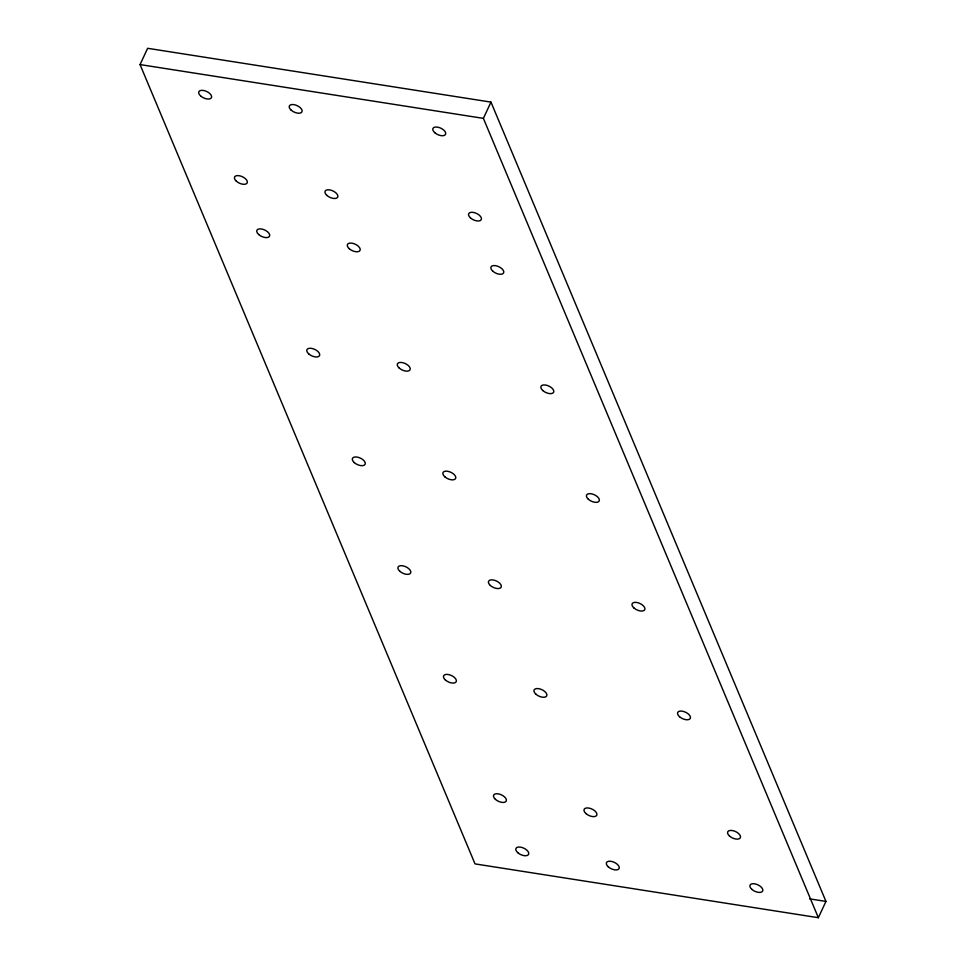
<?xml version="1.0" encoding="UTF-8"?>
<svg xmlns="http://www.w3.org/2000/svg" width="966" height="966" viewBox="0 0 966 966"><rect width="100%" height="100%" fill="white"/><g stroke="black" fill="none" stroke-linecap="round" stroke-linejoin="round"><path stroke-width="1.45" d="M140.046 64.577L147.641 48.3L490.97 102.106L825.954 901.423L818.359 917.7L475.03 863.894L140.046 64.577L483.386 118.371L818.359 917.7M483.386 118.371L490.97 102.106M809.605 898.863L825.954 901.423M291.164 110.16A6.967 3.562 25 0 0 301.972 111.851A6.967 3.562 25 0 0 293.893 104.618A6.967 3.562 25 0 0 291.164 110.16M434.736 132.656A6.967 3.562 25 0 0 445.555 134.359A6.967 3.562 25 0 0 437.465 127.114A6.967 3.562 25 0 0 434.736 132.656M470.478 217.918A6.967 3.562 25 0 0 481.285 219.62A6.967 3.562 25 0 0 473.195 212.375A6.967 3.562 25 0 0 470.478 217.918M326.894 195.422A6.967 3.562 25 0 0 337.714 197.112A6.967 3.562 25 0 0 329.623 189.879A6.967 3.562 25 0 0 326.894 195.422M236.38 181.234A6.967 3.562 25 0 0 247.187 182.936A6.967 3.562 25 0 0 239.109 175.691A6.967 3.562 25 0 0 236.38 181.234M349.233 248.709A6.967 3.562 25 0 0 360.04 250.411A6.967 3.562 25 0 0 351.95 243.166A6.967 3.562 25 0 0 349.233 248.709M492.805 271.204A6.967 3.562 25 0 0 503.612 272.907A6.967 3.562 25 0 0 495.534 265.662A6.967 3.562 25 0 0 492.805 271.204M399.248 368.082A6.967 3.562 25 0 0 410.067 369.773A6.967 3.562 25 0 0 401.977 362.528A6.967 3.562 25 0 0 399.248 368.082M542.832 390.578A6.967 3.562 25 0 0 553.639 392.268A6.967 3.562 25 0 0 545.561 385.023A6.967 3.562 25 0 0 542.832 390.578M444.807 476.781A6.967 3.562 25 0 0 455.626 478.484A6.967 3.562 25 0 0 447.536 471.239A6.967 3.562 25 0 0 444.807 476.781M588.391 499.289A6.967 3.562 25 0 0 599.198 500.98A6.967 3.562 25 0 0 591.107 493.735A6.967 3.562 25 0 0 588.391 499.289M633.95 607.988A6.967 3.562 25 0 0 644.757 609.691A6.967 3.562 25 0 0 636.666 602.446A6.967 3.562 25 0 0 633.95 607.988M490.366 585.493A6.967 3.562 25 0 0 501.185 587.183A6.967 3.562 25 0 0 493.095 579.95A6.967 3.562 25 0 0 490.366 585.493M535.925 694.204A6.967 3.562 25 0 0 546.732 695.894A6.967 3.562 25 0 0 538.654 688.649A6.967 3.562 25 0 0 535.925 694.204M679.496 716.7A6.967 3.562 25 0 0 690.316 718.39A6.967 3.562 25 0 0 682.225 711.157A6.967 3.562 25 0 0 679.496 716.7M585.951 813.565A6.967 3.562 25 0 0 596.759 815.256A6.967 3.562 25 0 0 588.68 808.023A6.967 3.562 25 0 0 585.951 813.565M729.523 836.061A6.967 3.562 25 0 0 740.342 837.763A6.967 3.562 25 0 0 732.252 830.518A6.967 3.562 25 0 0 729.523 836.061M751.862 889.36A6.967 3.562 25 0 0 762.669 891.05A6.967 3.562 25 0 0 754.579 883.805A6.967 3.562 25 0 0 751.862 889.36M608.278 866.852A6.967 3.562 25 0 0 619.097 868.555A6.967 3.562 25 0 0 611.007 861.31A6.967 3.562 25 0 0 608.278 866.852M517.764 852.676A6.967 3.562 25 0 0 528.583 854.367A6.967 3.562 25 0 0 520.493 847.122A6.967 3.562 25 0 0 517.764 852.676M495.437 799.377A6.967 3.562 25 0 0 506.244 801.08A6.967 3.562 25 0 0 498.154 793.835A6.967 3.562 25 0 0 495.437 799.377M200.65 95.972A6.967 3.562 25 0 0 211.457 97.675A6.967 3.562 25 0 0 203.379 90.43A6.967 3.562 25 0 0 200.65 95.972M445.411 680.016A6.967 3.562 25 0 0 456.218 681.706A6.967 3.562 25 0 0 448.139 674.473A6.967 3.562 25 0 0 445.411 680.016M399.852 571.304A6.967 3.562 25 0 0 410.659 573.007A6.967 3.562 25 0 0 402.58 565.762A6.967 3.562 25 0 0 399.852 571.304M354.293 462.605A6.967 3.562 25 0 0 365.112 464.296A6.967 3.562 25 0 0 357.022 457.051A6.967 3.562 25 0 0 354.293 462.605M308.734 353.894A6.967 3.562 25 0 0 319.553 355.585A6.967 3.562 25 0 0 311.463 348.352A6.967 3.562 25 0 0 308.734 353.894M258.707 234.533A6.967 3.562 25 0 0 269.526 236.223A6.967 3.562 25 0 0 261.436 228.978A6.967 3.562 25 0 0 258.707 234.533"/></g></svg>
